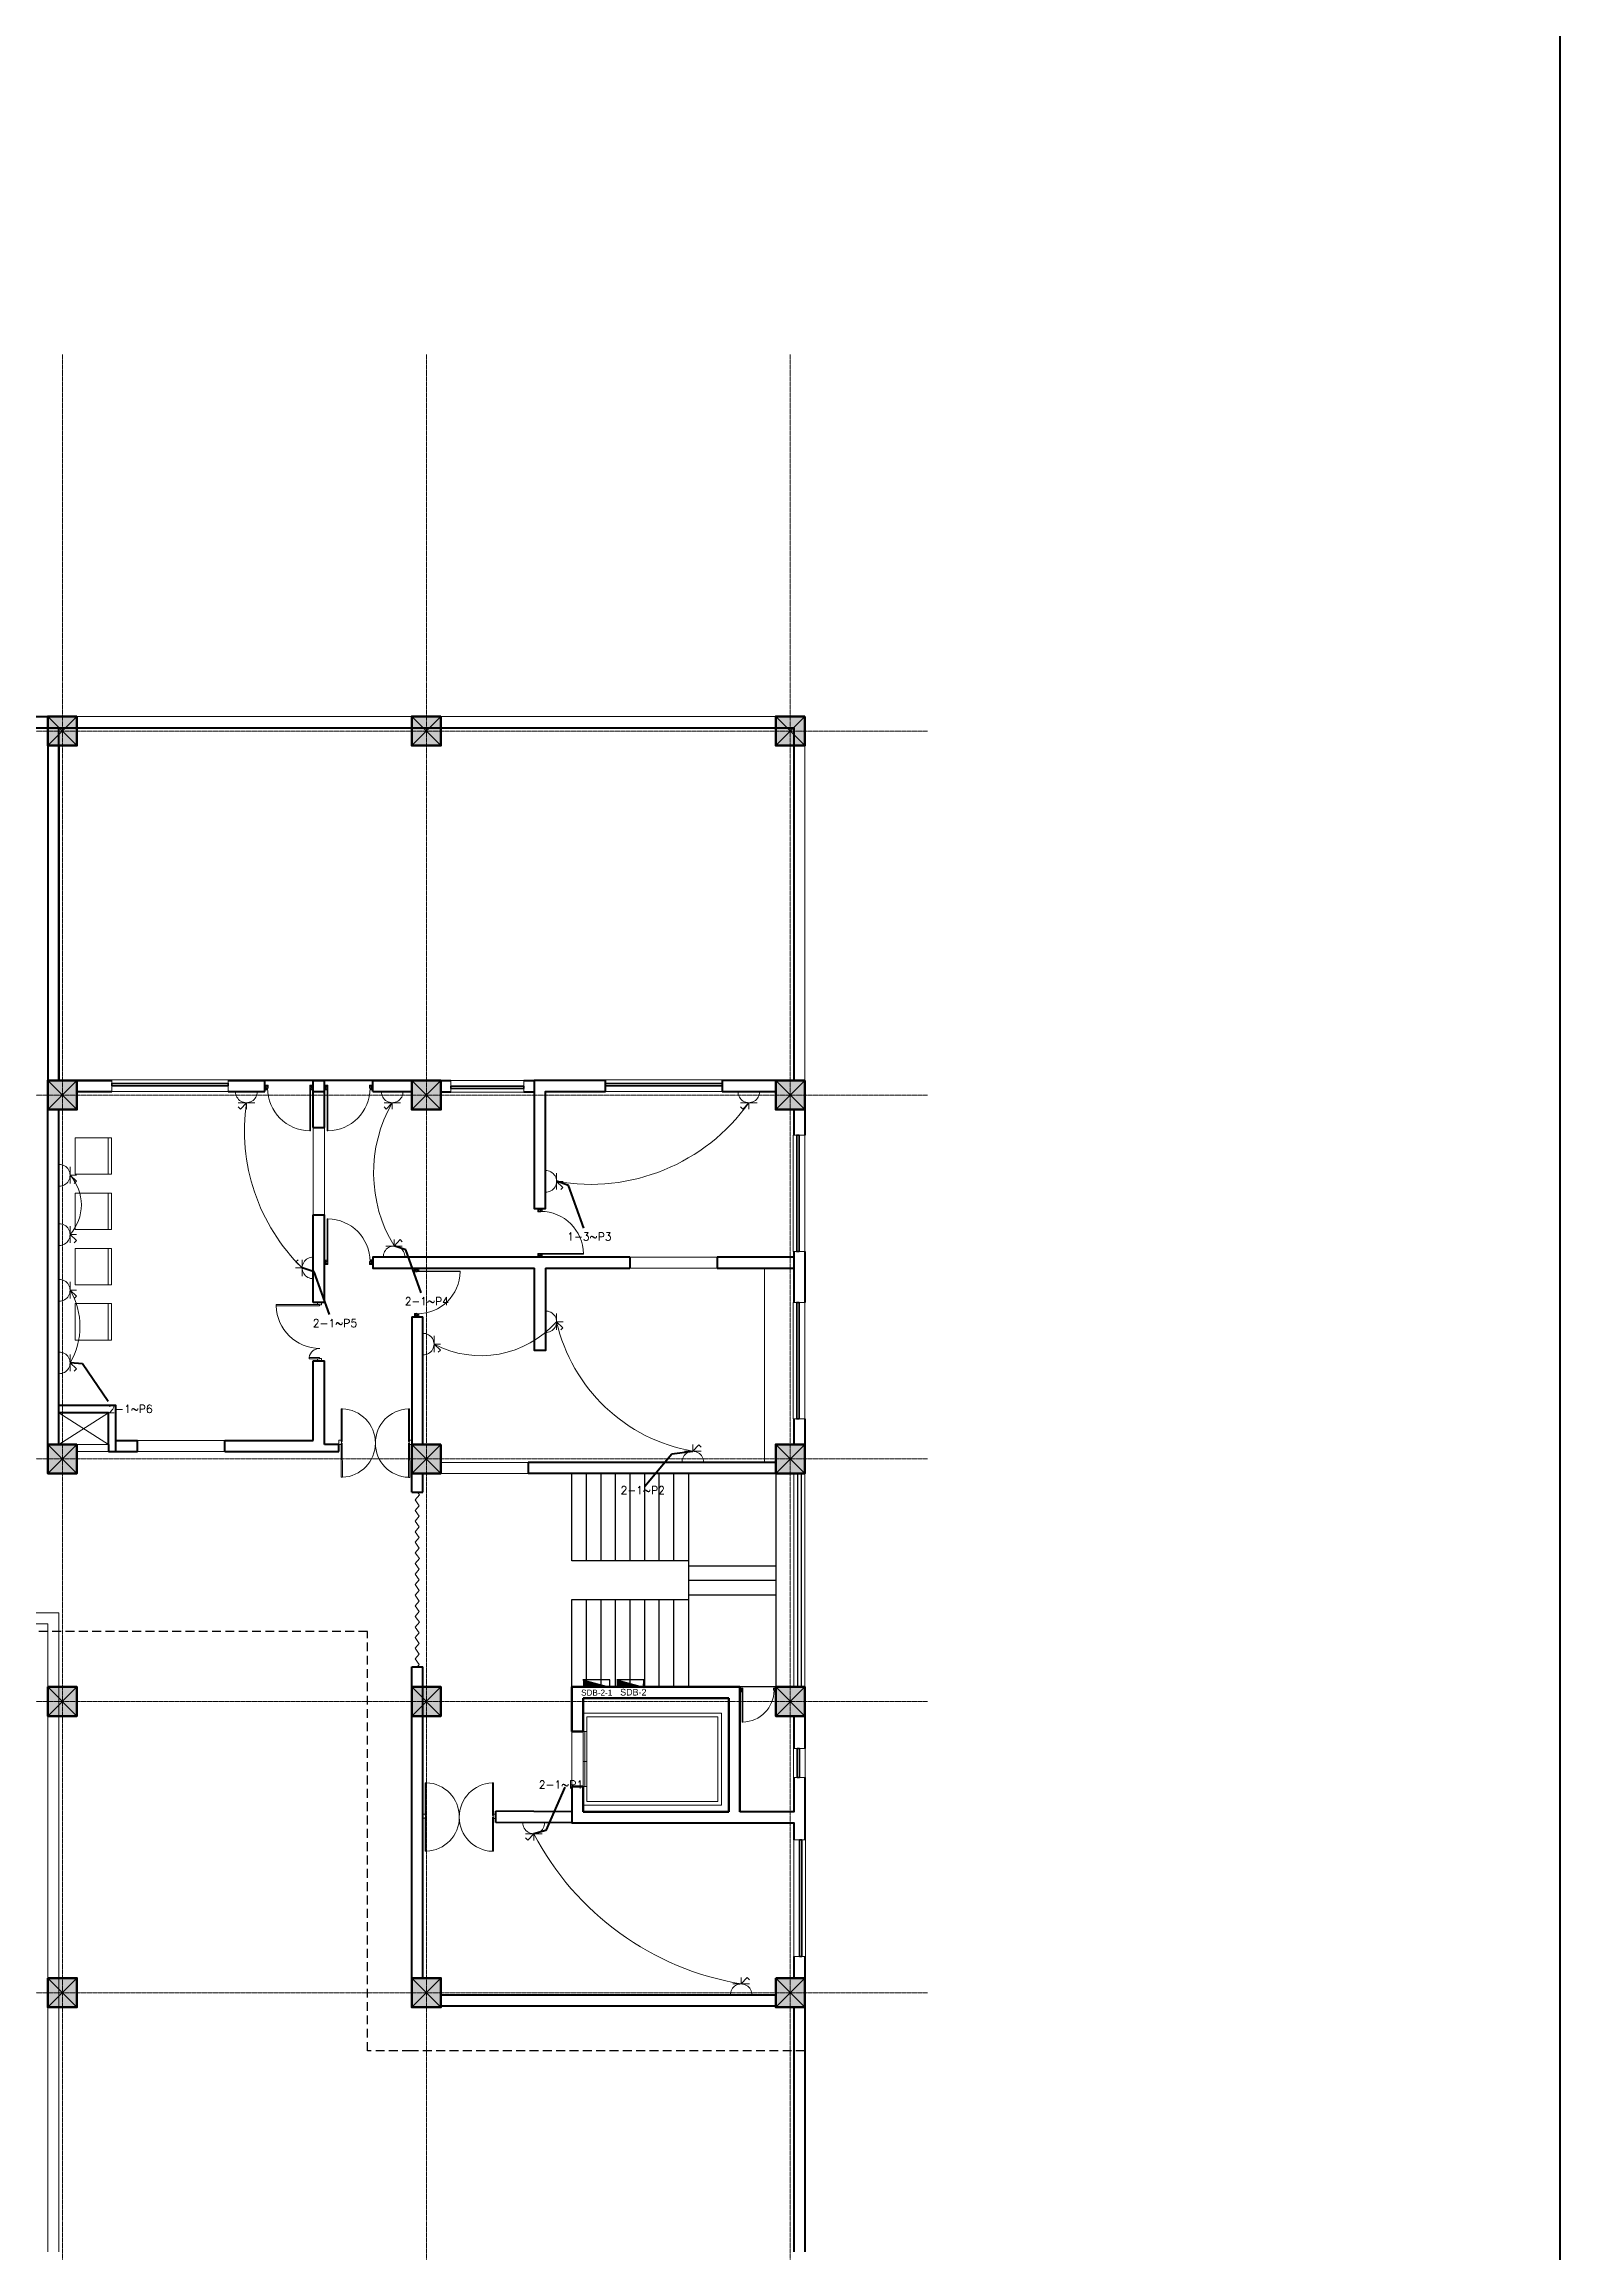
# Model space of a CAD drawing. Header units: millimetres. Extents: x 2390631 to 3136749, y 3674522 to 3929111.
# Drawn here: x 2586544 to 2617776, y 3812305 to 3857803 of the extents above; entities that cross this region are included whole.
import ezdxf

# ---------------------------------------------------------------- set-up
doc = ezdxf.new("R2010")
doc.units = ezdxf.units.MM
doc.header["$MEASUREMENT"] = 0
doc.linetypes.add('CENTER', pattern=[2, 1.25, -0.25, 0.25, -0.25])
doc.linetypes.add('DASHED', pattern=[0.75, 0.5, -0.25])
for name, color, linetype, lineweight in [('4 DB BOXES', 3, 'Continuous', 25), ('5 DB BOXES', 3, 'Continuous', 25), ('centreline', 52, 'CENTER', 5), ('Column-0.5', 14, 'Continuous', 50), ('door', 41, 'Continuous', 5), ('Door Opening-0.09', 253, 'Continuous', 9), ('Furniture Hospital-0.09', 44, 'Continuous', 9), ('Hatch', 9, 'Continuous', 9), ('hidden lines', 205, 'DASHED', 5), ('Power Sockets City supply', 141, 'Continuous', 13), ('Sill Level', 140, 'Continuous', 20), ('stairs', 6, 'Continuous', 25), ('WALL 0.2', 7, 'Continuous', 20), ('wall 0.4', 7, 'Continuous', 40), ('Wall-0.5', 7, 'Continuous', 50), ('WINDOW', 152, 'Continuous', 30), ('Windows Plan', 152, 'Continuous', 35)]:
    doc.layers.add(name, color=color, linetype=linetype, lineweight=lineweight)
doc.layers.add('wire powered ups', color=3, linetype='Continuous')
doc.layers.add('Wires', color=1, linetype='Continuous')
doc.styles.add('arial.', font='arial.ttf')
doc.styles.add('romans', font='romans.shx')
doc.styles.get("Standard").update_dxf_attribs({"font": 'arial.ttf'})
doc.linetypes.add('ZIGZAG', pattern='A,0.0001,-0.2,[131,ltypeshp.shx,S=0.2,R=0,X=-0.2,Y=0],-0.4,[131,ltypeshp.shx,S=0.2,R=180,X=0.2,Y=0],-0.2', length=0.8001)
doc.dimstyles.get("Standard").update_dxf_attribs({"dimtxt": 500, "dimasz": 100, "dimexe": 100, "dimexo": 200, "dimgap": 0.09, "dimtad": 0, "dimtoh": 1, "dimdec": 0, "dimzin": 0, "dimdsep": 46, "dimtxsty": 'Standard', "dimblk": 'DOT', "dimcen": 0, "dimclrd": 256, "dimclre": 256, "dimclrt": 256, "dimadec": 0, "dimazin": 0, "dimtfac": 1, "dimtdec": 0, "dimtofl": 0, "dimtmove": 0, "dimatfit": 3, "dimfxl": 1, "dimtolj": 1, "dimtzin": 0, "dimlwd": -1, "dimlwe": -1, "dimarcsym": 1})

# ---------------------------------------------------------------- blocks, each defined once
blk = doc.blocks.new('2ft column')
at = {"layer": 'Hatch', "ltscale": 5}
h = blk.add_hatch(color=256, dxfattribs=at)
h.dxf.hatch_style = 1
h.paths.add_polyline_path([(2207385, 4176559), (2207985, 4176559), (2207985, 4175959), (2207385, 4175959)])
at = {"layer": 'Column-0.5', "ltscale": 5}
blk.add_lwpolyline([(2207385, 4176559), (2207985, 4176559), (2207985, 4175959), (2207385, 4175959)], close=True, dxfattribs=at)
at = {"layer": 'Defpoints', "ltscale": 5}
for points in [[(2207985, 4176559), (2207385, 4175959)], [(2207985, 4175959), (2207385, 4176559)]]:
    blk.add_lwpolyline(points, dxfattribs=at)
blk = doc.blocks.new("door 3'3")
at = {"layer": 'door'}
for p, q in [((82769.4, -31237.4), (82769.4, -31203.4)), ((82769.8, -31203.4), (82769.4, -31203.4)), ((82769.8, -31237.4), (82769.8, -31203.4))]:
    blk.add_line(p, q, dxfattribs=at)
at = {"layer": 'door', "ltscale": 80}
for points in [[(82769.8, -31239.8), (82767.4, -31239.8), (82767.4, -31239.4), (82766.9, -31239.4), (82766.9, -31236.4), (82767.4, -31236.4), (82767.4, -31235.9), (82769.4, -31235.9), (82769.4, -31237.4), (82769.8, -31237.4)], [(82802.9, -31239.8), (82805.4, -31239.8), (82805.4, -31239.4), (82805.9, -31239.4), (82805.9, -31236.4), (82805.4, -31236.4), (82805.4, -31235.9), (82803.4, -31235.9), (82803.4, -31237.4), (82802.9, -31237.4)]]:
    blk.add_lwpolyline(points, close=True, dxfattribs=at)
blk.add_arc((82769.4, -31237.4), 34, 0, 89.2047, dxfattribs=at)
at = {"layer": 'Hatch'}
for centre, radius, start, end in [((82767.7, -31239.9), 2.68, 36.7582, 107.5329), ((82767.3, -31240.3), 1.96, 14.7681, 101.3525), ((82757.2, -31236.2), 10.6, 342.6842, 1.6014), ((82764.4, -31235.9), 4.57, 311.0325, 0.2101), ((82768.1, -31239.1), 3.04, 64.8198, 103.5348), ((82767.3, -31236.1), 3.25, 271.0473, 321.5319), ((82805.1, -31239.9), 2.68, 72.4671, 143.2418), ((82805.5, -31236.1), 3.25, 218.4681, 268.9527), ((82804.7, -31239.1), 3.04, 76.4652, 115.1802), ((82805.5, -31240.3), 1.96, 78.6475, 165.2319), ((82808.4, -31235.9), 4.57, 179.7899, 228.9675), ((82815.6, -31236.2), 10.6, 178.3986, 197.3158)]:
    blk.add_arc(centre, radius, start, end, dxfattribs=at)
blk = doc.blocks.new('MAIN DOOR')
at = {"layer": 'door', "ltscale": 1000}
for points in [[(2313.5, 188.5), (2347.4, 188.5), (2347.4, 187.3), (2313.5, 187.3)], [(2381.3, 188.5), (2348.9, 188.5), (2348.9, 187.3), (2381.3, 187.3)]]:
    blk.add_lwpolyline(points, close=True, dxfattribs=at)
for points in [[(2346.1, 190.6), (2346.1, 188.5)], [(2348.9, 188.1), (2347.4, 188.1), (2347.4, 188.5), (2346.1, 188.5), (2346.1, 190.6), (2350.2, 190.6)], [(2347.4, 188.1), (2348.9, 188.1), (2348.9, 188.5), (2350.2, 188.5), (2350.2, 190.6), (2346.1, 190.6)], [(2350.2, 190.6), (2350.2, 188.5)], [(2313.4, 120.7), (2347.3, 120.7), (2347.3, 121.9), (2313.4, 121.9), (2313.4, 120.7)], [(2348.8, 121.1), (2347.3, 121.1), (2347.3, 120.7), (2346, 120.7), (2346, 118.6), (2350.1, 118.6)], [(2347.3, 121.1), (2348.8, 121.1), (2348.8, 120.7), (2350.1, 120.7), (2350.1, 118.6), (2346, 118.6)], [(2346, 118.6), (2346, 120.7)], [(2381.3, 120.7), (2348.8, 120.7), (2348.8, 121.9), (2381.3, 121.9), (2381.3, 120.7)], [(2350.1, 118.6), (2350.1, 120.7)]]:
    blk.add_lwpolyline(points, dxfattribs=at)
at = {"layer": 'Door Opening-0.09', "ltscale": 1000}
for centre, start, end in [((2347.4, 188.5), 182.1168, 357.8826), ((2347.3, 120.7), 2.1167, 177.8826)]:
    blk.add_arc(centre, 33.9, start, end, dxfattribs=at)
at = {"layer": 'WINDOW', "ltscale": 5}
blk.add_line((2350.1, 190.6), (2350.1, 190.6), dxfattribs=at)
blk = doc.blocks.new('d1')
at = {"layer": 'door'}
for p, q in [((2442.7, 10746.2), (2408.3, 10746.2)), ((2408.3, 10746.2), (2408.3, 10745.7)), ((2442.7, 10745.7), (2408.3, 10745.7))]:
    blk.add_line(p, q, dxfattribs=at)
at = {"layer": 'door', "ltscale": 80}
for points in [[(2445, 10779.7), (2445, 10782), (2444.6, 10782), (2444.6, 10782.4), (2441.8, 10782.4), (2441.8, 10782), (2441.4, 10782), (2441.4, 10780.1), (2442.7, 10780.1), (2442.7, 10779.7)], [(2445, 10746.2), (2445, 10743.9), (2444.6, 10743.9), (2444.6, 10743.4), (2441.8, 10743.4), (2441.8, 10743.9), (2441.4, 10743.9), (2441.4, 10745.7), (2442.7, 10745.7), (2442.7, 10746.2)]]:
    blk.add_lwpolyline(points, close=True, dxfattribs=at)
at = {"layer": 'Door Opening-0.09', "ltscale": 80}
blk.add_arc((2442.7, 10745.7), 34.4, 90, 179.274, dxfattribs=at)
at = {"layer": 'hidden lines'}
for centre, radius, start, end in [((2441.6, 10791.4), 9.82, 268.3986, 287.3158), ((2441.4, 10784.8), 4.22, 269.7899, 318.9675), ((2444.3, 10781.3), 2.81, 166.4652, 205.1802), ((2445, 10781.7), 2.48, 162.4671, 233.2418), ((2441.6, 10782), 3, 308.4681, 358.9527), ((2445.5, 10782.1), 1.81, 168.6475, 255.2319), ((2441.4, 10741.1), 4.22, 41.0325, 90.2101), ((2441.6, 10734.5), 9.82, 72.6842, 91.6014), ((2444.3, 10744.5), 2.81, 154.8198, 193.5348), ((2445, 10744.2), 2.48, 126.7582, 197.5329), ((2441.6, 10743.8), 3, 1.0473, 51.5319), ((2445.5, 10743.8), 1.81, 104.7681, 191.3525)]:
    blk.add_arc(centre, radius, start, end, dxfattribs=at)
blk = doc.blocks.new("door 5'")
at = {"layer": 'door', "ltscale": 1000}
for points in [[(2177525, 4317078), (2177525, 4317062), (2177516, 4317062), (2177516, 4317020), (2177473, 4317020), (2177474, 4317105)], [(2177525, 4317062), (2177525, 4317105), (2177474, 4317105), (2177473, 4317020)], [(2177473, 4317020), (2177516, 4317020)], [(2177474, 4317105), (2177516, 4317105)], [(2178697, 4316120), (2178697, 4317060), (2178671, 4317060), (2178671, 4316120), (2178697, 4316120)], [(2178689, 4317076), (2178689, 4317060), (2178697, 4317060), (2178697, 4317018), (2178740, 4317018), (2178740, 4317104)], [(2178689, 4317060), (2178689, 4317104), (2178740, 4317104), (2178740, 4317018)], [(2178740, 4317018), (2178697, 4317018)]]:
    blk.add_lwpolyline(points, dxfattribs=at)
blk.add_lwpolyline([(2177516, 4316839), (2177516, 4317062), (2177543, 4317062), (2177543, 4316839)], close=True, dxfattribs=at)
at = {"layer": 'Door Opening-0.09', "ltscale": 1000}
for centre, radius, start, end in [((2177516, 4317062), 224, 276.6944, 2.344), ((2178697, 4317076), 957, 180.3416, 268.4244)]:
    blk.add_arc(centre, radius, start, end, dxfattribs=at)
at = {"layer": 'WINDOW', "ltscale": 5}
blk.add_line((2177474, 4317104), (2177474, 4317104), dxfattribs=at)
blk = doc.blocks.new('w1')
at = {"layer": 'Sill Level'}
blk.add_lwpolyline([(2460641, 3827503), (2460641, 3825103), (2460401, 3825103), (2460401, 3827503)], close=True, dxfattribs=at)
at = {"layer": 'Windows Plan'}
blk.add_lwpolyline([(2460521, 3825103), (2460521, 3827503), (2460473, 3827503), (2460473, 3825103)], close=True, dxfattribs=at)
blk = doc.blocks.new('w2')
at = {"layer": 'Sill Level'}
blk.add_lwpolyline([(2444138, 3818930), (2445638, 3818930), (2445638, 3818690), (2444138, 3818690)], close=True, dxfattribs=at)
at = {"layer": 'Windows Plan'}
blk.add_lwpolyline([(2445638, 3818810), (2444138, 3818810), (2444138, 3818762), (2445638, 3818762)], close=True, dxfattribs=at)
blk = doc.blocks.new('v2')
at = {"layer": 'Sill Level'}
blk.add_lwpolyline([(2448277, 3818910), (2448877, 3818910), (2448877, 3818670), (2448277, 3818670)], close=True, dxfattribs=at)
at = {"layer": 'Windows Plan'}
blk.add_lwpolyline([(2448877, 3818790), (2448277, 3818790), (2448277, 3818743), (2448877, 3818743)], close=True, dxfattribs=at)
blk = doc.blocks.new('15A N soc')
at = {"layer": 'Power Sockets City supply', "color": 244, "lineweight": 13, "true_color": 0x991b1e}
for p, q in [((52222.561, 99516.206), (52222.561, 99516.26)), ((52222.561, 99516.206), (52222.61, 99516.259)), ((52222.61, 99516.259), (52222.628, 99516.24)), ((52222.434, 99516.116), (52222.686, 99516.116)), ((52222.628, 99516.206), (52222.493, 99516.206))]:
    blk.add_line(p, q, dxfattribs=at)
blk.add_arc((52222.561, 99516.118), 0.0881, 358.32, 181.68, dxfattribs=at)
blk = doc.blocks.new('FDB')
at = {"layer": '4 DB BOXES'}
blk.add_hatch(color=256, dxfattribs=at).paths.add_polyline_path([(-65075.5, -197982.4), (-65075.5, -197977), (-65095.8, -197982.4)])
for p, q in [((-65095.8, -197982.4), (-65095.8, -197977)), ((-65095.8, -197977), (-65075.5, -197977)), ((-65075.5, -197977), (-65095.8, -197982.4)), ((-65075.5, -197982.4), (-65095.8, -197982.4))]:
    blk.add_line(p, q, dxfattribs=at)
blk = doc.blocks.new('_Dot')
at = {"color": 0, "linetype": 'ByBlock', "lineweight": -2}
blk.add_line((-0.5, 0), (-1, 0), dxfattribs=at)
at = {"color": 0, "linetype": 'ByBlock', "lineweight": -3, "const_width": 0.5}
blk.add_lwpolyline([(-0.25, 0, 1), (0.25, 0, 1)], format="xyb", close=True, dxfattribs=at)

msp = doc.modelspace()

# ---------------------------------------------------------------- linework, layer by layer
at = {"layer": 'centreline', "ltscale": 5}
for p, q in [((2586919, 3851404), (2586919, 3809098)), ((2586919, 3851404), (2586919, 3809098)), ((2594419, 3851404), (2594419, 3809098)), ((2594419, 3851404), (2594419, 3809098)), ((2601919, 3851404), (2601919, 3809098)), ((2601919, 3851404), (2601919, 3809098)), ((2604746, 3843646), (2560403, 3843646)), ((2604746, 3843646), (2560403, 3843646)), ((2604746, 3836146), (2560403, 3836146)), ((2604746, 3836146), (2560403, 3836146)), ((2604746, 3828646), (2578369, 3828646)), ((2604146, 3828646), (2578369, 3828646)), ((2604746, 3828646), (2578369, 3828646)), ((2604146, 3828646), (2578369, 3828646)), ((2604746, 3823646), (2582832, 3823646)), ((2604746, 3823646), (2582832, 3823646)), ((2604746, 3817646), (2582832, 3817646)), ((2604746, 3817646), (2582832, 3817646))]:
    msp.add_line(p, q, dxfattribs=at)
at = {"layer": 'Furniture Hospital-0.09', "ltscale": 5}
for p, q in [((2597649, 3823410), (2597649, 3823026)), ((2597725, 3823333), (2597725, 3823026)), ((2600425, 3823333), (2597725, 3823333)), ((2600425, 3821586), (2600425, 3823333)), ((2597649, 3823026), (2597725, 3823026)), ((2597687, 3823026), (2597687, 3821893)), ((2597687, 3822413), (2597649, 3822413)), ((2597725, 3822413), (2597687, 3822413)), ((2597649, 3821893), (2597649, 3821510)), ((2597649, 3821893), (2597725, 3821893)), ((2597725, 3821893), (2597725, 3821586)), ((2597649, 3821510), (2600502, 3821510)), ((2597725, 3821586), (2600425, 3821586))]:
    msp.add_line(p, q, dxfattribs=at)
at = {"layer": 'Furniture Hospital-0.09'}
for points in [[(2587931, 3834516), (2587931, 3835266), (2587181, 3835266), (2587181, 3834516), (2587931, 3834516)], [(2587863, 3835266), (2587863, 3834516)], [(2587931, 3833376), (2587931, 3834126), (2587181, 3834126), (2587181, 3833376), (2587931, 3833376)], [(2587863, 3834126), (2587863, 3833376)], [(2587931, 3832236), (2587931, 3832986), (2587181, 3832986), (2587181, 3832236), (2587931, 3832236)], [(2587863, 3832986), (2587863, 3832236)], [(2587931, 3831096), (2587931, 3831846), (2587181, 3831846), (2587181, 3831096), (2587931, 3831096)], [(2587863, 3831846), (2587863, 3831096)]]:
    msp.add_lwpolyline(points, dxfattribs=at)
at = {"layer": 'Furniture Hospital-0.09', "ltscale": 5}
for points in [[(2597649, 3823410), (2600502, 3823410), (2600502, 3821510)], [(2597649, 3821893), (2597649, 3823026)], [(2597725, 3823026), (2597725, 3821893)]]:
    msp.add_lwpolyline(points, dxfattribs=at)
at = {"layer": 'Hatch', "ltscale": 5}
for points in [[(2587869, 3829596), (2586849, 3828946)], [(2586849, 3829596), (2587869, 3828946)]]:
    msp.add_lwpolyline(points, dxfattribs=at)
at = {"layer": 'stairs', "linetype": 'DASHED', "ltscale": 366}
msp.add_lwpolyline([(2602219, 3817346), (2602219, 3816446), (2594107, 3816446), (2593207, 3816446), (2593207, 3825087), (2558058, 3825087), (2558058, 3828418)], dxfattribs=at)
at = {"layer": 'stairs', "ltscale": 5}
for points in [[(2599819, 3826546), (2597419, 3826546), (2597419, 3828346)], [(2597719, 3826546), (2597719, 3828346)], [(2598019, 3826546), (2598019, 3828346)], [(2598319, 3826546), (2598319, 3828346)], [(2598619, 3826546), (2598619, 3828346)], [(2598919, 3826546), (2598919, 3828346)], [(2599219, 3826546), (2599219, 3828346)], [(2599519, 3826546), (2599519, 3828346)], [(2599819, 3828346), (2599819, 3823946)], [(2601619, 3828346), (2601619, 3823946), (2600879, 3823946)], [(2599819, 3826446), (2601619, 3826446)], [(2599819, 3826146), (2601619, 3826146)], [(2597419, 3823946), (2597419, 3825746), (2599819, 3825746)], [(2597719, 3823946), (2597719, 3825746)], [(2598019, 3823946), (2598019, 3825746)], [(2598319, 3823946), (2598319, 3825746)], [(2598619, 3823946), (2598619, 3825746)], [(2598919, 3823946), (2598919, 3825746)], [(2599219, 3823946), (2599219, 3825746)], [(2599519, 3823946), (2599519, 3825746)], [(2599819, 3825846), (2601619, 3825846)]]:
    msp.add_lwpolyline(points, dxfattribs=at)
at = {"layer": 'WALL 0.2', "ltscale": 5}
for p, q in [((2587219, 3843946), (2601619, 3843946)), ((2587219, 3843716), (2601619, 3843716)), ((2601989, 3843346), (2601989, 3836446)), ((2602219, 3843346), (2602219, 3836446)), ((2601389, 3832576), (2601389, 3828576)), ((2558288, 3825476), (2586849, 3825476)), ((2586849, 3825476), (2586849, 3812305)), ((2558058, 3825246), (2586619, 3825246)), ((2586619, 3825246), (2586619, 3812305)), ((2597419, 3823031), (2597419, 3821898)), ((2597649, 3821898), (2597649, 3823031))]:
    msp.add_line(p, q, dxfattribs=at)
for points in [[(2594719, 3843946), (2601619, 3843946)], [(2592089, 3833677), (2592089, 3835477)], [(2592319, 3833677), (2592319, 3835477)], [(2598611, 3832806), (2600411, 3832806)], [(2598611, 3832576), (2598611, 3832576)], [(2598611, 3832576), (2600411, 3832576)], [(2587219, 3828946), (2587869, 3828946)], [(2587219, 3828796), (2587869, 3828796)], [(2590268, 3829026), (2588468, 3829026)], [(2590268, 3828796), (2588468, 3828796)], [(2594719, 3828576), (2596519, 3828576)], [(2594719, 3828346), (2594719, 3828346)], [(2594719, 3828346), (2596519, 3828346)], [(2601989, 3828346), (2601989, 3823946)], [(2602219, 3828346), (2602219, 3823946)]]:
    msp.add_lwpolyline(points, dxfattribs=at)
at = {"layer": 'wall 0.4', "ltscale": 5}
for p, q in [((2585569, 3843946), (2587219, 3843946)), ((2585569, 3843716), (2587219, 3843716)), ((2586619, 3843346), (2586619, 3836446)), ((2586849, 3843346), (2586849, 3836446)), ((2586849, 3843346), (2586849, 3837716)), ((2586849, 3837486), (2586849, 3836446)), ((2592319, 3835477), (2592319, 3836446)), ((2598112, 3836216), (2598112, 3836446)), ((2592089, 3835477), (2592089, 3836216)), ((2600512, 3836216), (2601619, 3836216)), ((2586619, 3828946), (2586619, 3835846)), ((2586849, 3828946), (2586849, 3835846)), ((2592089, 3835477), (2592319, 3835477)), ((2601989, 3835846), (2601989, 3835321)), ((2602219, 3835846), (2602219, 3835321)), ((2592089, 3831869), (2592089, 3833677)), ((2592089, 3833677), (2592319, 3833677)), ((2592319, 3831869), (2592319, 3833677)), ((2598611, 3832806), (2596873, 3832806)), ((2598611, 3832806), (2598611, 3832576)), ((2601887, 3832806), (2600411, 3832806)), ((2600411, 3832806), (2600411, 3832576)), ((2601989, 3832921), (2601989, 3831871)), ((2602219, 3832921), (2602219, 3831871)), ((2596873, 3832576), (2598611, 3832576)), ((2600411, 3832576), (2601989, 3832576)), ((2601989, 3832576), (2601989, 3831871)), ((2592319, 3831869), (2592089, 3831869)), ((2594119, 3831576), (2594349, 3831576)), ((2592089, 3829026), (2592089, 3830669)), ((2592089, 3830669), (2592319, 3830669)), ((2592319, 3828946), (2592319, 3830669)), ((2601989, 3829471), (2601989, 3828946)), ((2601989, 3829471), (2601989, 3828946)), ((2602219, 3829471), (2602219, 3828946)), ((2588019, 3829026), (2588468, 3829026)), ((2588468, 3828796), (2588468, 3829026)), ((2590268, 3829026), (2592089, 3829026)), ((2590268, 3828796), (2590268, 3829026)), ((2592619, 3828796), (2592619, 3828946)), ((2594719, 3828576), (2594719, 3828346)), ((2596519, 3828576), (2596519, 3828346)), ((2594119, 3827959), (2594349, 3827959)), ((2594119, 3824359), (2594349, 3824359)), ((2602219, 3823346), (2602219, 3822679)), ((2602219, 3822079), (2602219, 3820794)), ((2597419, 3821376), (2595849, 3821384)), ((2597419, 3821146), (2595849, 3821154)), ((2602219, 3818394), (2602219, 3812305)), ((2600189, 3817598), (2594719, 3817598)), ((2600419, 3817368), (2594719, 3817368)), ((2601619, 3817598), (2600189, 3817598)), ((2601619, 3817368), (2600419, 3817368)), ((2601989, 3817346), (2601989, 3812305))]:
    msp.add_line(p, q, dxfattribs=at)
msp.add_lwpolyline([(2419715, 3864810), (2617776, 3864810), (2617776, 3786495), (2419715, 3786495)], close=True, dxfattribs=at)
for points in [[(2587937, 3836446), (2586849, 3836446), (2586849, 3843716), (2601989, 3843716), (2601989, 3836446), (2600512, 3836446), (2600512, 3836216)], [(2586619, 3843346), (2586619, 3836446)], [(2587219, 3836446), (2587937, 3836446)], [(2590337, 3836446), (2591089, 3836446)], [(2594719, 3836446), (2590337, 3836446)], [(2591089, 3836216), (2591089, 3836446)], [(2592089, 3836446), (2592319, 3836446)], [(2592089, 3836216), (2592089, 3836446)], [(2593319, 3836446), (2594119, 3836446)], [(2593319, 3836216), (2593319, 3836446)], [(2594926, 3836436), (2594719, 3836436)], [(2596643, 3836436), (2596426, 3836436)], [(2598112, 3836446), (2596643, 3836446), (2596643, 3833806), (2596873, 3833806), (2596873, 3836216), (2598112, 3836216)], [(2587219, 3836216), (2587937, 3836216)], [(2590337, 3836216), (2591089, 3836216)], [(2592089, 3836216), (2592319, 3836216)], [(2593319, 3836216), (2594119, 3836216)], [(2594926, 3836206), (2594719, 3836206)], [(2596642, 3836206), (2596426, 3836206)], [(2601989, 3835846), (2601989, 3835321)], [(2602219, 3835846), (2602219, 3835321)], [(2596873, 3832806), (2593319, 3832806), (2593319, 3832576), (2596646, 3832576)], [(2596873, 3832806), (2596873, 3832806)], [(2597540, 3832806), (2597420, 3832806)], [(2601989, 3832921), (2601989, 3832806), (2600460, 3832806)], [(2602219, 3832921), (2602219, 3831871)], [(2596873, 3832576), (2596873, 3830878), (2596646, 3830878), (2596646, 3832576)], [(2594119, 3831576), (2594119, 3828946), (2594349, 3828946), (2594349, 3831576)], [(2587869, 3828796), (2588019, 3828796), (2588019, 3829746), (2586849, 3829746)], [(2587869, 3828946), (2587869, 3829596), (2586849, 3829596)], [(2602219, 3829471), (2602219, 3828946)], [(2587869, 3828946), (2587869, 3828796)], [(2588019, 3828796), (2588468, 3828796)], [(2590268, 3828796), (2592619, 3828796)], [(2592619, 3828946), (2592319, 3828946)], [(2594119, 3827959), (2594119, 3828346)], [(2594349, 3827959), (2594349, 3828346)], [(2594719, 3828576), (2594719, 3828576)], [(2594719, 3828346), (2594719, 3828346)], [(2600519, 3828576), (2596519, 3828576)], [(2601619, 3828346), (2596519, 3828346)], [(2601619, 3828346), (2597419, 3828346)], [(2601619, 3828576), (2597598, 3828576)], [(2594119, 3817946), (2594119, 3824359)], [(2594349, 3817946), (2594349, 3824359)], [(2601989, 3823346), (2601989, 3822679)], [(2597419, 3821898), (2597419, 3821146), (2601989, 3821146), (2601989, 3820794)], [(2601989, 3822079), (2601989, 3821376), (2600882, 3821376)], [(2595849, 3821154), (2595849, 3821384)], [(2601989, 3818394), (2601989, 3817946)]]:
    msp.add_lwpolyline(points, dxfattribs=at)
at = {"layer": 'Wall-0.5', "ltscale": 5}
for p, q in [((2600882, 3823946), (2597419, 3823946)), ((2597419, 3823946), (2597419, 3823031)), ((2597649, 3823031), (2597649, 3823716)), ((2597649, 3823716), (2600652, 3823716)), ((2600652, 3823716), (2600652, 3821376)), ((2600882, 3823946), (2600882, 3821376)), ((2597419, 3823031), (2597649, 3823031)), ((2597649, 3821898), (2597419, 3821898)), ((2597649, 3821376), (2597649, 3821898)), ((2600652, 3821376), (2597649, 3821376))]:
    msp.add_line(p, q, dxfattribs=at)
at = {"layer": 'WINDOW', "ltscale": 5}
for points in [[(2602064, 3828346), (2602064, 3823946)], [(2602144, 3828346), (2602144, 3823946)]]:
    msp.add_lwpolyline(points, dxfattribs=at)
at = {"layer": 'WINDOW', "linetype": 'ZIGZAG', "lineweight": 20, "ltscale": 0.5}
for points in [[(2594234, 3827959), (2594276, 3827903), (2594191, 3827802), (2594274, 3827682), (2594191, 3827584), (2594274, 3827464), (2594191, 3827365), (2594274, 3827246), (2594191, 3827147), (2594274, 3827027), (2594191, 3826929), (2594274, 3826809), (2594191, 3826710), (2594234, 3826649)], [(2594234, 3826649), (2594276, 3826593), (2594191, 3826492), (2594274, 3826372), (2594191, 3826273), (2594274, 3826154), (2594191, 3826055), (2594274, 3825935), (2594191, 3825837), (2594274, 3825717), (2594191, 3825618), (2594274, 3825499), (2594191, 3825400), (2594234, 3825338)], [(2594234, 3825338), (2594276, 3825283), (2594191, 3825182), (2594274, 3825062), (2594191, 3824963), (2594274, 3824843), (2594191, 3824745), (2594274, 3824625), (2594191, 3824526), (2594274, 3824407), (2594234, 3824359)]]:
    msp.add_lwpolyline(points, dxfattribs=at)
at = {"layer": 'Wires', "color": 2, "lineweight": 9}
for centre, radius, start, end in [((2594643, 3835416), 3972, 171.7273, 225.5226), ((2596242, 3834544), 2910, 150.2658, 211.2322), ((2597805, 3838299), 3994, 259.8521, 324.6247), ((2586392, 3833882), 918, 318.3055, 41.6945), ((2585808, 3831375), 1474, 329.5036, 30.4964), ((2595546, 3832850), 2076, 242.1884, 318.5135), ((2600520, 3832259), 3507, 192.9478, 259.9954), ((2601887, 3823680), 5935, 207.7072, 260.4685)]:
    msp.add_arc(centre, radius, start, end, dxfattribs=at)

# ---------------------------------------------------------------- block references
at = {"layer": '5 DB BOXES', "xscale": -27.26879209834783, "yscale": 27.26879211394649, "zscale": 27.26879210264321, "rotation": 359.5057637808463}
for p in [(869749, 9237796), (870448, 9237796)]:
    msp.add_blockref('FDB', p, dxfattribs=at)
at = {"layer": 'door', "xscale": -0.9473750180788149, "yscale": 0.9473750180788149, "zscale": 0.9473750180788149, "rotation": 270.0040133245631}
msp.add_blockref("door 5'", (-1497516, 1767499), dxfattribs=at)
at = {"layer": 'Door Opening-0.09'}
for name, p, xscale, yscale, zscale, rotation in [('d1', (2867597, 3773814), 25.64102998076803, 25.64102998076803, 25.64102998076803, 90.03301536802395), ('d1', (2316810, 3773814), -25.64102998076803, 25.64102998076803, 25.64102998076803, 269.9669846319761), ('d1', (2659249, 3557298), -25.64102998076803, 25.64102998076803, 25.64102998076803, 359.9669846319761), ('d1', (2316810, 3895187), 25.64102998076803, 25.64102998076803, 25.64102998076803, 270.0330153680241), ('d1', (2656707, 4108085), 25.64102998076803, 25.64102998076803, 25.64102998076803, 180.0330153680241), ('MAIN DOOR', (2596632, 3780073), 20.83332896922156, 20.83332896922156, 20.83332896922156, 90.04973591478812), ("door 3'3", (1008794, 3224245), -19.23084603733906, 19.23084603733906, 19.23084603733906, 179.9608081480045), ('MAIN DOOR', (2598362, 3772366), 20.83332896922157, 20.83332896922157, 20.83332896922157, 90.04973591478812)]:
    msp.add_blockref(name, p, dxfattribs=dict(at, xscale=xscale, yscale=yscale, zscale=zscale, rotation=rotation))
at = {"layer": 'Hatch', "xscale": -1}
for p in [(4794604, -332612), (4794604, -332612), (4802104, -332612), (4809604, -332612), (4794604, -340112), (4794604, -340112), (4802104, -340112), (4802104, -340112), (4809604, -340112), (4809604, -340112), (4794604, -347612), (4794604, -347612), (4802104, -347612), (4802104, -347612), (4809604, -347612), (4809604, -347612)]:
    msp.add_blockref('2ft column', p, dxfattribs=at)
at = {"layer": 'Hatch'}
for p in [(379234, -352612), (379234, -352612), (386734, -352612), (386734, -352612), (394234, -352612), (394234, -352612), (379234, -358612), (379234, -358612), (386734, -358612), (386734, -358612), (394234, -358612), (394234, -358612)]:
    msp.add_blockref('2ft column', p, dxfattribs=at)
at = {"layer": 'Power Sockets City supply', "lineweight": 0, "xscale": 2523.339306174504, "yscale": 2523.339306174504, "zscale": 2523.339306174504}
for p, rotation in [((134365951, 254949142), 180), ((134368957, 254949142), 180), ((134376304, 254949142), 180), ((-248526077, 135609732), 270.0000000000001), ((-248516053, 135609607), 270.0000000000001), ((-248526077, 135608510), 270.0000000000001), ((253705015, -127942658), 90), ((-248526077, 135607362), 270.0000000000001), ((-248516053, 135606714), 270.0000000000001), ((-248526077, 135605866), 270.0000000000001), ((-248518577, 135606253), 270.0000000000001), ((134371872, 254934076), 180)]:
    msp.add_blockref('15A N soc', p, dxfattribs=dict(at, rotation=rotation))
for p in [(-129181487, -247280120), (-129175331, -247284350), (-129174335, -247295328)]:
    msp.add_blockref('15A N soc', p, dxfattribs=at)
at = {"layer": 'wall 0.4'}
for name, p, rotation in [('w1', (-1237166, 6296857), 270), ('w1', (-1226991, 6296857), 270), ('v2', (-1216682, 6270955), 270), ('w1', (5062630, 7645897), 180)]:
    msp.add_blockref(name, p, dxfattribs=dict(at, rotation=rotation))
for name, p in [('w2', (150788, 17515)), ('w1', (141578, 7818)), ('w1', (141578, 4368))]:
    msp.add_blockref(name, p, dxfattribs=at)

# ---------------------------------------------------------------- texts
at = {"layer": 'wire powered ups', "ltscale": 5, "attachment_point": 9, "rotation": 359.9992, "style": 'arial.'}
for s, insert, char_height in [('{\\fStylus BT|b0|i0|c0|p34;SDB-2-1}', (2598250, 3823766), 125), ('{\\fStylus BT|b0|i0|c0|p34;SDB-2}', (2598955, 3823768), 137.5)]:
    msp.add_mtext(s, dxfattribs=dict(at, insert=insert, char_height=char_height))
at = {"layer": 'Wires', "color": 2, "lineweight": 9, "style": 'romans'}
for s, p in [('1-3~P3', (2597323, 3833147)), ('2-1~P4', (2593973, 3831815)), ('2-1~P5', (2592081, 3831363)), ('2-1~P6', (2587869, 3829596)), ('2-1~P2', (2598422, 3827920)), ('2-1~P1', (2596738, 3821854))]:
    msp.add_text(s, height=162.3, dxfattribs=at).set_placement(p)

# ---------------------------------------------------------------- leaders
at = {"layer": 'wall 0.4', "ltscale": 5}
for points in [[(2597664, 3833405), (2597347, 3834284), (2597102, 3834368)], [(2594314, 3832072), (2593998, 3832952), (2593752, 3833035)], [(2592422, 3831620), (2592105, 3832500), (2591860, 3832583)], [(2587862, 3829831), (2587336, 3830605), (2587078, 3830625)], [(2598919, 3828084), (2599478, 3828750), (2599908, 3828805)], [(2597274, 3821881), (2596880, 3820992), (2596631, 3820921)]]:
    msp.add_leader(points, dimstyle='Standard', override={"dimgap": 0.09, "dimtad": 0, "dimfxl": 500, "dimfxlon": 1}, dxfattribs=at)

doc.saveas('drawing.dxf')
